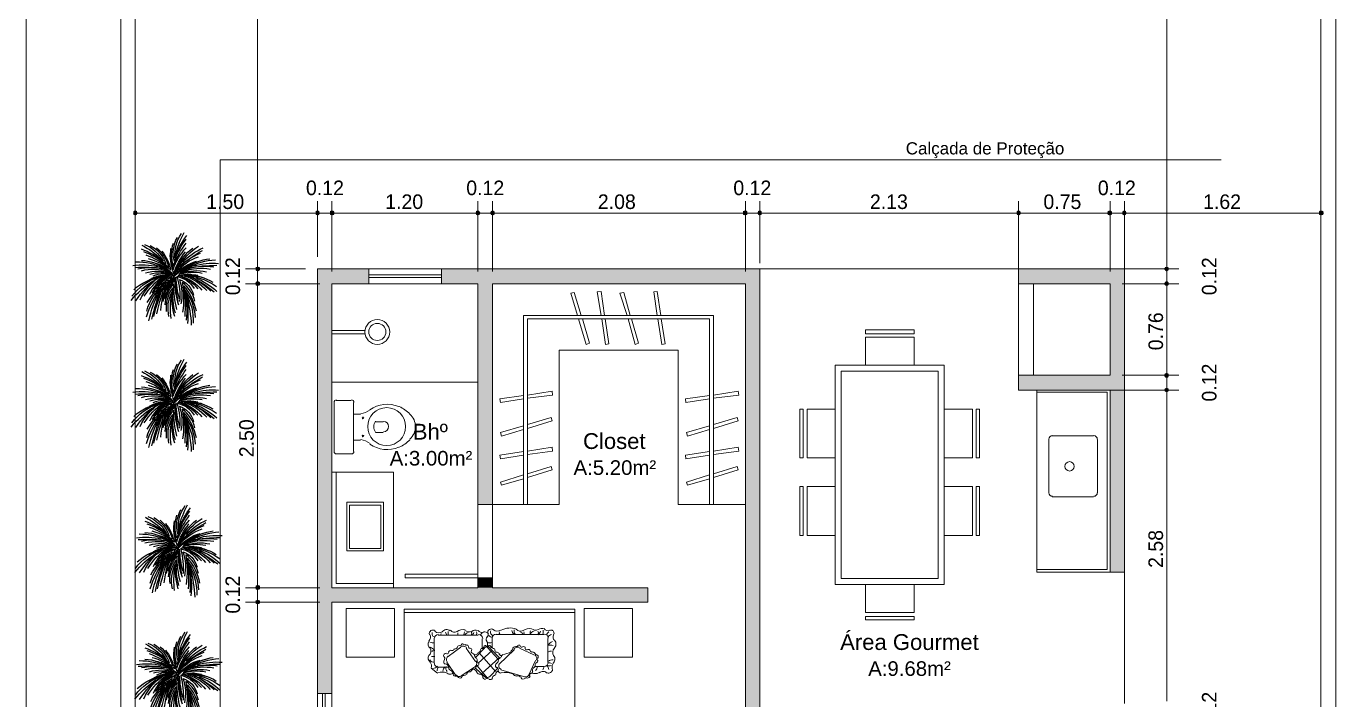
# Model space of a CAD drawing. Header units: millimetres. Extents: x 21 to 236, y 15 to 64.
# Drawn here: x 37.82 to 48.6, y 41.65 to 47.19 of the extents above; entities that cross this region are included whole.
import ezdxf

# ---------------------------------------------------------------- set-up
doc = ezdxf.new("R2010")
doc.units = ezdxf.units.MM
for name, color, linetype in [('AI-Paisagismo', 95, 'Continuous'), ('PDF_0', 210, 'Continuous'), ('PDF_Calçada', 210, 'Continuous'), ('PDF_Cota', 90, 'Continuous'), ('PDF_Desnível', 7, 'Continuous'), ('PDF_Enchimento de Parede', 8, 'Continuous'), ('PDF_Esquadria', 7, 'Continuous'), ('PDF_Hachura', 30, 'Continuous'), ('PDF_Hidráulico', 150, 'Continuous'), ('PDF_Mobiliário', 61, 'Continuous'), ('PDF_Parede', 7, 'Continuous'), ('PDF_Soleira', 7, 'Continuous'), ('PDF_Terreno', 7, 'Continuous'), ('PDF_Text', 70, 'Continuous')]:
    doc.layers.add(name, color=color, linetype=linetype)
doc.styles.add('PDF Arial', font='arial.ttf')
doc.styles.add('PDF Comic Sans MS', font='comic.ttf')

# ---------------------------------------------------------------- blocks, each defined once
blk = doc.blocks.new('Z231')
for points in [[(0.032, 0.325, -0.114063), (0.001, 0.083, 0.104874), (-0.148, 0.332, 0.104874)], [(-0.241, 0.159, -0.115904), (-0.091, 0.036, 0.147182), (-0.384, 0.055, 0.102986)], [(-0.094, 0.2, -0.115904), (-0.023, 0.019, 0.147182), (-0.269, 0.178, 0.102986)], [(0.038, 0.27, -0.114063), (-0.007, 0.031, 0.104874), (-0.141, 0.288, 0.104874)], [(0.133, 0.295, 0.114063), (0.028, 0.075, -0.104874), (0.288, 0.204, -0.104874)], [(-0.285, 0.01, -0.115904), (-0.091, 0.007, 0.147182), (-0.332, -0.16, 0.102986)], [(0.204, -0.092, 0.115229), (-0.014, 0.011, -0.097107), (0.096, -0.265)], [(0.107, 0.118, 0.086018), (-0.008, 0.003, -0.216186), (0.236, 0.004)], [(0.186, 0.151, 0.115904), (0.029, 0.037, -0.147182), (0.322, 0.038, -0.102986)], [(0.195, 0.005, 0.086018), (0.033, 0.016, -0.216186), (0.194, -0.168)], [(0.272, -0.033, 0.115904), (0.083, 0.011, -0.147182), (0.276, -0.21, -0.102986)], [(-0.25, -0.287, -0.189702), (-0.103, -0.07, 0.088334), (-0.107, -0.414, 0.096761)], [(0.103, -0.153, 0.124287), (-0.029, -0.006, -0.056159), (-0.067, -0.258)], [(0.102, -0.255, 0.114063), (-0.018, -0.043, -0.104874), (-0.062, -0.33, -0.104874)], [(0.102, -0.199, 0.13599), (-0.022, -0.024, -0.041532), (-0.054, -0.29, -0.104874)], [(0.223, -0.134, 0.114656), (0.017, -0.007, -0.101429), (0.122, -0.288, -0.102785)], [(0.247, -0.189, 0.112887), (0.054, -0.037, -0.082371), (0.15, -0.394, -0.083381)]]:
    blk.add_lwpolyline(points, format="xyb")
for centre, radius, start, end in [((-0.817, -0.044), 0.839, 18.1345, 38.1349), ((-1.053, 0.003), 1.057, 13.8585, 28.6495), ((-0.446, 0.254), 0.428, 355.1143, 35.0801), ((-0.677, -0.387), 0.793, 44.2502, 65.2117), ((-0.664, -0.242), 0.7, 30.4036, 57.9559), ((-0.503, -0.063), 0.48, 18.1336, 55.1017), ((-0.811, -0.083), 0.839, 17.8126, 38.1349), ((-1.065, -0.298), 1.145, 21.7045, 36.8339), ((-0.365, 0.271), 0.366, 344.457, 29.861), ((-0.401, 0.258), 0.421, 341.5839, 18.1013), ((0.461, 0.006), 0.421, 129.215, 165.7324), ((0.437, 0.036), 0.366, 117.4553, 162.8593), ((0.497, -0.023), 0.428, 112.2361, 152.202), ((0.648, -0.473), 0.839, 109.1813, 129.1817), ((0.872, -0.562), 1.057, 118.6667, 133.4577), ((-0.463, -0.638), 0.793, 73.5775, 94.539), ((-0.522, -0.505), 0.7, 59.7309, 87.2832), ((-0.47, -0.271), 0.48, 47.4609, 84.429), ((-1.277, -1.363), 1.913, 50.4825, 60.5915), ((-0.577, -0.4), 0.719, 42.5017, 68.6551), ((-0.402, -0.174), 0.367, 39.3099, 73.9504), ((-0.474, -0.309), 0.568, 39.4735, 71.4963), ((-0.397, -0.012), 0.367, 9.9826, 44.6231), ((-0.406, -0.037), 0.393, 5.9181, 33.4168), ((0.72, -0.821), 1.145, 110.4823, 125.6117), ((0.326, -0.192), 0.367, 102.5228, 137.1634), ((0.388, -0.292), 0.48, 92.0443, 129.0124), ((0.622, -0.503), 0.839, 109.1813, 129.5036), ((0.426, -0.529), 0.7, 89.1901, 116.7424), ((-0.507, -1.783), 1.913, 79.8098, 89.9188), ((-0.092, -0.685), 0.7, 98.1979, 125.7501), ((0.714, -1.676), 1.913, 118.2768, 128.3858), ((-0.369, -0.6), 0.719, 71.829, 97.9824), ((-0.197, -0.469), 0.48, 85.9278, 122.8959), ((0.087, -0.664), 0.719, 110.296, 136.4493), ((-0.323, -0.471), 0.568, 68.8008, 100.8236), ((0.042, -0.534), 0.568, 107.2678, 139.2906), ((-0.204, -0.351), 0.367, 77.7769, 112.4174), ((-0.231, -0.425), 0.477, 71.0853, 102.5538), ((0.086, -0.441), 0.477, 109.5522, 141.0207), ((-0.184, -0.368), 0.393, 73.7124, 101.2111), ((0.012, -0.291), 0.296, 100.3982, 149.1935), ((-0.371, -0.315), 0.477, 41.758, 73.2265), ((-0.397, -0.2), 0.393, 35.2454, 62.7441), ((-0.204, -0.447), 0.476, 70.0504, 89.7159), ((-0.462, -0.249), 0.476, 31.5834, 51.2489), ((0.319, -0.217), 0.393, 113.7292, 141.2279), ((0.14, -0.431), 0.477, 73.9195, 105.388), ((0.229, -0.483), 0.568, 75.6497, 107.6725), ((-0.197, -0.381), 0.477, 24.9532, 56.4217), ((0.082, -0.376), 0.393, 64.7629, 92.2616), ((0.267, -0.615), 0.719, 78.4909, 104.6443), ((0.332, -1.804), 1.913, 86.5544, 96.6634), ((0.106, -0.364), 0.367, 53.5566, 88.1971), ((-0.386, -0.694), 0.86, 32.704, 54.2022), ((0.358, -0.658), 0.793, 81.9342, 102.8958), ((0.037, -0.752), 0.793, 112.0445, 133.006), ((0.352, -0.524), 0.629, 138.637, 168.4711), ((0.004, -0.269), 0.245, 107.4781, 167.3492), ((1.462, -0.339), 1.599, 171.7072, 184.5082), ((0.411, -0.207), 0.511, 160.3283, 192.5968), ((0.695, -0.222), 0.77, 163.9103, 184.944), ((-1.149, -0.094), 1.145, 345.4121, 0.5415), ((-0.832, -0.196), 0.839, 344.1111, 4.4334), ((-0.324, -0.358), 0.421, 4.1447, 40.6621), ((-0.285, -0.356), 0.366, 352.385, 37.789), ((-3.074, -1.206), 3.356, 13.3501, 19.948), ((-0.329, -0.664), 0.728, 29.8492, 55.8091), ((-1.529, -0.831), 1.791, 11.8162, 24.3631), ((-0.245, -0.546), 0.572, 14.7932, 52.5129), ((-1.765, -0.937), 2.062, 12.3671, 22.8407), ((-0.74, -0.782), 1.096, 16.6968, 36.3639), ((0.054, -0.591), 0.596, 47.2739, 80.4226), ((-0.163, -0.507), 0.595, 23.3932, 57.8318), ((-0.006, -0.585), 0.603, 36.2593, 71.8999), ((-0.373, -0.784), 0.95, 31.9465, 54.3066), ((-0.331, -0.931), 1.048, 38.622, 56.8665), ((0.279, -0.492), 0.531, 140.7541, 178.3521), ((0.382, -0.51), 0.613, 149.4873, 182.8464), ((1.341, -0.638), 1.551, 164.999, 177.2078), ((1.017, -0.433), 1.186, 168.624, 185.4388), ((1.024, -0.394), 1.18, 168.3885, 185.5148), ((-0.823, -0.235), 0.839, 344.1111, 4.1115), ((-0.367, -0.37), 0.428, 347.1659, 27.1317), ((-1.024, -0.368), 1.057, 353.5965, 8.3875), ((-0.84, -0.729), 1.144, 10.8838, 29.2732)]:
    blk.add_arc(centre, radius, start, end)

msp = doc.modelspace()

# ---------------------------------------------------------------- linework, layer by layer
at = {"layer": 'PDF_0', "lineweight": 0}
for points in [[(38.737, 45.653), (38.759, 45.653)], [(45.971, 45.653), (45.948, 45.653)], [(46.007, 45.653), (46.029, 45.653)], [(48.459, 45.653), (48.441, 45.653)]]:
    msp.add_lwpolyline(points, dxfattribs=at)
for points in [[(40.178, 45.653), (40.201, 45.653)], [(40.378, 45.653), (40.359, 45.653)], [(41.497, 45.653), (41.52, 45.653)], [(41.701, 45.653), (41.678, 45.653)], [(43.7, 45.653), (43.718, 45.653)], [(43.899, 45.653), (43.877, 45.653)], [(46.7, 45.653), (46.718, 45.653)], [(46.9, 45.653), (46.877, 45.653)], [(39.725, 45.232), (39.725, 45.213)], [(47.208, 45.232), (47.208, 45.213)], [(39.725, 45.032), (39.725, 45.055)], [(47.208, 45.032), (47.208, 45.055)], [(47.208, 44.357), (47.208, 44.339)], [(47.208, 44.157), (47.208, 44.18)], [(39.725, 42.612), (39.725, 42.594)], [(39.725, 42.412), (39.725, 42.435)], [(47.208, 41.66), (47.208, 41.637)]]:
    msp.add_lwpolyline(points, close=True, dxfattribs=at)
at = {"layer": 'PDF_0', "transparency": 33554559}
for points in [[(38.705, 45.671), (38.719, 45.653), (38.701, 45.653)], [(38.701, 45.653), (38.705, 45.64), (38.719, 45.653)], [(38.719, 45.676), (38.705, 45.671), (38.719, 45.653)], [(38.705, 45.64), (38.719, 45.653), (38.719, 45.635)], [(38.719, 45.653), (38.732, 45.671), (38.719, 45.676)], [(38.737, 45.653), (38.719, 45.653), (38.732, 45.671)], [(38.719, 45.653), (38.719, 45.635), (38.732, 45.64)], [(38.732, 45.64), (38.737, 45.653), (38.719, 45.653)], [(40.205, 45.671), (40.201, 45.653), (40.219, 45.653)], [(40.205, 45.671), (40.201, 45.653), (40.219, 45.653)], [(40.201, 45.653), (40.219, 45.653), (40.205, 45.64)], [(40.201, 45.653), (40.219, 45.653), (40.205, 45.64)], [(40.219, 45.653), (40.219, 45.676), (40.205, 45.671)], [(40.219, 45.653), (40.219, 45.676), (40.205, 45.671)], [(40.219, 45.653), (40.205, 45.64), (40.219, 45.635)], [(40.219, 45.653), (40.205, 45.64), (40.219, 45.635)], [(40.233, 45.671), (40.219, 45.653), (40.219, 45.676)], [(40.233, 45.671), (40.219, 45.653), (40.219, 45.676)], [(40.237, 45.653), (40.233, 45.671), (40.219, 45.653)], [(40.237, 45.653), (40.233, 45.671), (40.219, 45.653)], [(40.219, 45.635), (40.233, 45.64), (40.219, 45.653)], [(40.233, 45.64), (40.219, 45.653), (40.237, 45.653)], [(40.219, 45.635), (40.233, 45.64), (40.219, 45.653)], [(40.233, 45.64), (40.219, 45.653), (40.237, 45.653)], [(40.323, 45.671), (40.337, 45.653), (40.319, 45.653)], [(40.323, 45.671), (40.337, 45.653), (40.319, 45.653)], [(40.319, 45.653), (40.323, 45.64), (40.337, 45.653)], [(40.319, 45.653), (40.323, 45.64), (40.337, 45.653)], [(40.337, 45.676), (40.323, 45.671), (40.337, 45.653)], [(40.337, 45.676), (40.323, 45.671), (40.337, 45.653)], [(40.323, 45.64), (40.337, 45.653), (40.337, 45.635)], [(40.323, 45.64), (40.337, 45.653), (40.337, 45.635)], [(40.337, 45.653), (40.355, 45.671), (40.337, 45.676)], [(40.337, 45.653), (40.355, 45.671), (40.337, 45.676)], [(40.359, 45.653), (40.337, 45.653), (40.355, 45.671)], [(40.359, 45.653), (40.337, 45.653), (40.355, 45.671)], [(40.337, 45.653), (40.337, 45.635), (40.355, 45.64)], [(40.355, 45.64), (40.359, 45.653), (40.337, 45.653)], [(40.337, 45.653), (40.337, 45.635), (40.355, 45.64)], [(40.355, 45.64), (40.359, 45.653), (40.337, 45.653)], [(41.524, 45.671), (41.52, 45.653), (41.538, 45.653)], [(41.524, 45.671), (41.52, 45.653), (41.538, 45.653)], [(41.52, 45.653), (41.538, 45.653), (41.524, 45.64)], [(41.52, 45.653), (41.538, 45.653), (41.524, 45.64)], [(41.538, 45.653), (41.538, 45.676), (41.524, 45.671)], [(41.538, 45.653), (41.538, 45.676), (41.524, 45.671)], [(41.538, 45.653), (41.524, 45.64), (41.538, 45.635)], [(41.538, 45.653), (41.524, 45.64), (41.538, 45.635)], [(41.551, 45.671), (41.538, 45.653), (41.538, 45.676)], [(41.551, 45.671), (41.538, 45.653), (41.538, 45.676)], [(41.561, 45.653), (41.551, 45.671), (41.538, 45.653)], [(41.561, 45.653), (41.551, 45.671), (41.538, 45.653)], [(41.538, 45.635), (41.551, 45.64), (41.538, 45.653)], [(41.551, 45.64), (41.538, 45.653), (41.561, 45.653)], [(41.538, 45.635), (41.551, 45.64), (41.538, 45.653)], [(41.551, 45.64), (41.538, 45.653), (41.561, 45.653)], [(41.647, 45.671), (41.66, 45.653), (41.638, 45.653)], [(41.647, 45.671), (41.66, 45.653), (41.638, 45.653)], [(41.638, 45.653), (41.647, 45.64), (41.66, 45.653)], [(41.638, 45.653), (41.647, 45.64), (41.66, 45.653)], [(41.66, 45.676), (41.647, 45.671), (41.66, 45.653)], [(41.66, 45.676), (41.647, 45.671), (41.66, 45.653)], [(41.647, 45.64), (41.66, 45.653), (41.66, 45.635)], [(41.647, 45.64), (41.66, 45.653), (41.66, 45.635)], [(41.66, 45.653), (41.674, 45.671), (41.66, 45.676)], [(41.66, 45.653), (41.674, 45.671), (41.66, 45.676)], [(41.678, 45.653), (41.66, 45.653), (41.674, 45.671)], [(41.678, 45.653), (41.66, 45.653), (41.674, 45.671)], [(41.66, 45.653), (41.66, 45.635), (41.674, 45.64)], [(41.674, 45.64), (41.678, 45.653), (41.66, 45.653)], [(41.66, 45.653), (41.66, 45.635), (41.674, 45.64)], [(41.674, 45.64), (41.678, 45.653), (41.66, 45.653)], [(43.722, 45.671), (43.718, 45.653), (43.741, 45.653)], [(43.722, 45.671), (43.718, 45.653), (43.741, 45.653)], [(43.718, 45.653), (43.741, 45.653), (43.722, 45.64)], [(43.718, 45.653), (43.741, 45.653), (43.722, 45.64)], [(43.741, 45.653), (43.741, 45.676), (43.722, 45.671)], [(43.741, 45.653), (43.741, 45.676), (43.722, 45.671)], [(43.741, 45.653), (43.722, 45.64), (43.741, 45.635)], [(43.741, 45.653), (43.722, 45.64), (43.741, 45.635)], [(43.754, 45.671), (43.741, 45.653), (43.741, 45.676)], [(43.754, 45.671), (43.741, 45.653), (43.741, 45.676)], [(43.759, 45.653), (43.754, 45.671), (43.741, 45.653)], [(43.759, 45.653), (43.754, 45.671), (43.741, 45.653)], [(43.741, 45.635), (43.754, 45.64), (43.741, 45.653)], [(43.754, 45.64), (43.741, 45.653), (43.759, 45.653)], [(43.741, 45.635), (43.754, 45.64), (43.741, 45.653)], [(43.754, 45.64), (43.741, 45.653), (43.759, 45.653)], [(43.845, 45.671), (43.858, 45.653), (43.84, 45.653)], [(43.845, 45.671), (43.858, 45.653), (43.84, 45.653)], [(43.84, 45.653), (43.845, 45.64), (43.858, 45.653)], [(43.84, 45.653), (43.845, 45.64), (43.858, 45.653)], [(43.858, 45.676), (43.845, 45.671), (43.858, 45.653)], [(43.858, 45.676), (43.845, 45.671), (43.858, 45.653)], [(43.845, 45.64), (43.858, 45.653), (43.858, 45.635)], [(43.845, 45.64), (43.858, 45.653), (43.858, 45.635)], [(43.858, 45.653), (43.872, 45.671), (43.858, 45.676)], [(43.858, 45.653), (43.872, 45.671), (43.858, 45.676)], [(43.877, 45.653), (43.858, 45.653), (43.872, 45.671)], [(43.877, 45.653), (43.858, 45.653), (43.872, 45.671)], [(43.858, 45.653), (43.858, 45.635), (43.872, 45.64)], [(43.872, 45.64), (43.877, 45.653), (43.858, 45.653)], [(43.858, 45.653), (43.858, 45.635), (43.872, 45.64)], [(43.872, 45.64), (43.877, 45.653), (43.858, 45.653)], [(45.975, 45.671), (45.971, 45.653), (45.989, 45.653)], [(45.975, 45.671), (45.989, 45.653), (45.971, 45.653)], [(45.971, 45.653), (45.989, 45.653), (45.975, 45.64)], [(45.971, 45.653), (45.975, 45.64), (45.989, 45.653)], [(45.989, 45.653), (45.989, 45.676), (45.975, 45.671)], [(45.989, 45.676), (45.975, 45.671), (45.989, 45.653)], [(45.989, 45.653), (45.975, 45.64), (45.989, 45.635)], [(45.975, 45.64), (45.989, 45.653), (45.989, 45.635)], [(46.002, 45.671), (45.989, 45.653), (45.989, 45.676)], [(45.989, 45.653), (46.002, 45.671), (45.989, 45.676)], [(46.007, 45.653), (46.002, 45.671), (45.989, 45.653)], [(46.007, 45.653), (45.989, 45.653), (46.002, 45.671)], [(45.989, 45.635), (46.002, 45.64), (45.989, 45.653)], [(46.002, 45.64), (45.989, 45.653), (46.007, 45.653)], [(45.989, 45.653), (45.989, 45.635), (46.002, 45.64)], [(46.002, 45.64), (46.007, 45.653), (45.989, 45.653)], [(46.723, 45.671), (46.718, 45.653), (46.741, 45.653)], [(46.723, 45.671), (46.718, 45.653), (46.741, 45.653)], [(46.718, 45.653), (46.741, 45.653), (46.723, 45.64)], [(46.718, 45.653), (46.741, 45.653), (46.723, 45.64)], [(46.741, 45.653), (46.741, 45.676), (46.723, 45.671)], [(46.741, 45.653), (46.741, 45.676), (46.723, 45.671)], [(46.741, 45.653), (46.723, 45.64), (46.741, 45.635)], [(46.741, 45.653), (46.723, 45.64), (46.741, 45.635)], [(46.755, 45.671), (46.741, 45.653), (46.741, 45.676)], [(46.755, 45.671), (46.741, 45.653), (46.741, 45.676)], [(46.759, 45.653), (46.755, 45.671), (46.741, 45.653)], [(46.759, 45.653), (46.755, 45.671), (46.741, 45.653)], [(46.741, 45.635), (46.755, 45.64), (46.741, 45.653)], [(46.755, 45.64), (46.741, 45.653), (46.759, 45.653)], [(46.741, 45.635), (46.755, 45.64), (46.741, 45.653)], [(46.755, 45.64), (46.741, 45.653), (46.759, 45.653)], [(46.845, 45.671), (46.859, 45.653), (46.841, 45.653)], [(46.845, 45.671), (46.859, 45.653), (46.841, 45.653)], [(46.841, 45.653), (46.845, 45.64), (46.859, 45.653)], [(46.841, 45.653), (46.845, 45.64), (46.859, 45.653)], [(46.859, 45.676), (46.845, 45.671), (46.859, 45.653)], [(46.859, 45.676), (46.845, 45.671), (46.859, 45.653)], [(46.845, 45.64), (46.859, 45.653), (46.859, 45.635)], [(46.845, 45.64), (46.859, 45.653), (46.859, 45.635)], [(46.859, 45.653), (46.872, 45.671), (46.859, 45.676)], [(46.859, 45.653), (46.872, 45.671), (46.859, 45.676)], [(46.877, 45.653), (46.859, 45.653), (46.872, 45.671)], [(46.877, 45.653), (46.859, 45.653), (46.872, 45.671)], [(46.859, 45.653), (46.859, 45.635), (46.872, 45.64)], [(46.872, 45.64), (46.877, 45.653), (46.859, 45.653)], [(46.859, 45.653), (46.859, 45.635), (46.872, 45.64)], [(46.872, 45.64), (46.877, 45.653), (46.859, 45.653)], [(48.463, 45.671), (48.459, 45.653), (48.477, 45.653)], [(48.459, 45.653), (48.477, 45.653), (48.463, 45.64)], [(48.477, 45.653), (48.477, 45.676), (48.463, 45.671)], [(48.477, 45.653), (48.463, 45.64), (48.477, 45.635)], [(48.495, 45.671), (48.477, 45.653), (48.477, 45.676)], [(48.5, 45.653), (48.495, 45.671), (48.477, 45.653)], [(48.477, 45.635), (48.495, 45.64), (48.477, 45.653)], [(48.495, 45.64), (48.477, 45.653), (48.5, 45.653)], [(39.725, 45.195), (39.711, 45.209), (39.707, 45.195)], [(39.725, 45.195), (39.711, 45.209), (39.707, 45.195)], [(39.707, 45.195), (39.711, 45.182), (39.725, 45.195)], [(39.707, 45.195), (39.711, 45.182), (39.725, 45.195)], [(39.725, 45.213), (39.725, 45.195), (39.711, 45.209)], [(39.725, 45.213), (39.725, 45.195), (39.711, 45.209)], [(39.711, 45.182), (39.725, 45.195), (39.725, 45.173)], [(39.711, 45.182), (39.725, 45.195), (39.725, 45.173)], [(39.743, 45.209), (39.725, 45.213), (39.725, 45.195)], [(39.743, 45.209), (39.725, 45.213), (39.725, 45.195)], [(39.725, 45.195), (39.748, 45.195), (39.743, 45.209)], [(39.725, 45.195), (39.748, 45.195), (39.743, 45.209)], [(39.725, 45.173), (39.743, 45.182), (39.725, 45.195)], [(39.743, 45.182), (39.725, 45.195), (39.748, 45.195)], [(39.725, 45.173), (39.743, 45.182), (39.725, 45.195)], [(39.743, 45.182), (39.725, 45.195), (39.748, 45.195)], [(47.208, 45.195), (47.194, 45.209), (47.185, 45.195)], [(47.208, 45.195), (47.194, 45.209), (47.185, 45.195)], [(47.185, 45.195), (47.194, 45.182), (47.208, 45.195)], [(47.185, 45.195), (47.194, 45.182), (47.208, 45.195)], [(47.208, 45.213), (47.208, 45.195), (47.194, 45.209)], [(47.208, 45.213), (47.208, 45.195), (47.194, 45.209)], [(47.194, 45.182), (47.208, 45.195), (47.208, 45.173)], [(47.194, 45.182), (47.208, 45.195), (47.208, 45.173)], [(47.221, 45.209), (47.208, 45.213), (47.208, 45.195)], [(47.221, 45.209), (47.208, 45.213), (47.208, 45.195)], [(47.208, 45.195), (47.226, 45.195), (47.221, 45.209)], [(47.208, 45.195), (47.226, 45.195), (47.221, 45.209)], [(47.208, 45.173), (47.221, 45.182), (47.208, 45.195)], [(47.221, 45.182), (47.208, 45.195), (47.226, 45.195)], [(47.208, 45.173), (47.221, 45.182), (47.208, 45.195)], [(47.221, 45.182), (47.208, 45.195), (47.226, 45.195)], [(39.711, 45.087), (39.725, 45.073), (39.707, 45.073)], [(39.711, 45.087), (39.725, 45.073), (39.707, 45.073)], [(39.725, 45.073), (39.707, 45.073), (39.711, 45.059)], [(39.725, 45.073), (39.707, 45.073), (39.711, 45.059)], [(39.725, 45.096), (39.711, 45.087), (39.725, 45.073)], [(39.725, 45.096), (39.711, 45.087), (39.725, 45.073)], [(39.711, 45.059), (39.725, 45.055), (39.725, 45.073)], [(39.711, 45.059), (39.725, 45.055), (39.725, 45.073)], [(39.743, 45.087), (39.725, 45.073), (39.725, 45.096)], [(39.743, 45.087), (39.725, 45.073), (39.725, 45.096)], [(39.748, 45.073), (39.743, 45.087), (39.725, 45.073)], [(39.748, 45.073), (39.743, 45.087), (39.725, 45.073)], [(39.725, 45.055), (39.725, 45.073), (39.743, 45.059)], [(39.725, 45.073), (39.743, 45.059), (39.748, 45.073)], [(39.725, 45.055), (39.725, 45.073), (39.743, 45.059)], [(39.725, 45.073), (39.743, 45.059), (39.748, 45.073)], [(47.194, 45.087), (47.208, 45.073), (47.185, 45.073)], [(47.194, 45.087), (47.208, 45.073), (47.185, 45.073)], [(47.208, 45.073), (47.185, 45.073), (47.194, 45.059)], [(47.208, 45.073), (47.185, 45.073), (47.194, 45.059)], [(47.208, 45.096), (47.194, 45.087), (47.208, 45.073)], [(47.208, 45.096), (47.194, 45.087), (47.208, 45.073)], [(47.194, 45.059), (47.208, 45.055), (47.208, 45.073)], [(47.194, 45.059), (47.208, 45.055), (47.208, 45.073)], [(47.221, 45.087), (47.208, 45.073), (47.208, 45.096)], [(47.221, 45.087), (47.208, 45.073), (47.208, 45.096)], [(47.226, 45.073), (47.221, 45.087), (47.208, 45.073)], [(47.226, 45.073), (47.221, 45.087), (47.208, 45.073)], [(47.208, 45.055), (47.208, 45.073), (47.221, 45.059)], [(47.208, 45.073), (47.221, 45.059), (47.226, 45.073)], [(47.208, 45.055), (47.208, 45.073), (47.221, 45.059)], [(47.208, 45.073), (47.221, 45.059), (47.226, 45.073)], [(47.208, 44.321), (47.194, 44.334), (47.185, 44.321)], [(47.208, 44.321), (47.194, 44.334), (47.185, 44.321)], [(47.185, 44.321), (47.194, 44.302), (47.208, 44.321)], [(47.185, 44.321), (47.194, 44.302), (47.208, 44.321)], [(47.208, 44.339), (47.208, 44.321), (47.194, 44.334)], [(47.208, 44.339), (47.208, 44.321), (47.194, 44.334)], [(47.194, 44.302), (47.208, 44.321), (47.208, 44.298)], [(47.194, 44.302), (47.208, 44.321), (47.208, 44.298)], [(47.221, 44.334), (47.208, 44.339), (47.208, 44.321)], [(47.221, 44.334), (47.208, 44.339), (47.208, 44.321)], [(47.208, 44.321), (47.226, 44.321), (47.221, 44.334)], [(47.208, 44.321), (47.226, 44.321), (47.221, 44.334)], [(47.208, 44.298), (47.221, 44.302), (47.208, 44.321)], [(47.221, 44.302), (47.208, 44.321), (47.226, 44.321)], [(47.208, 44.298), (47.221, 44.302), (47.208, 44.321)], [(47.221, 44.302), (47.208, 44.321), (47.226, 44.321)], [(47.194, 44.212), (47.208, 44.198), (47.185, 44.198)], [(47.194, 44.212), (47.208, 44.198), (47.185, 44.198)], [(47.208, 44.198), (47.185, 44.198), (47.194, 44.185)], [(47.208, 44.198), (47.185, 44.198), (47.194, 44.185)], [(47.208, 44.216), (47.194, 44.212), (47.208, 44.198)], [(47.208, 44.216), (47.194, 44.212), (47.208, 44.198)], [(47.194, 44.185), (47.208, 44.18), (47.208, 44.198)], [(47.194, 44.185), (47.208, 44.18), (47.208, 44.198)], [(47.221, 44.212), (47.208, 44.198), (47.208, 44.216)], [(47.221, 44.212), (47.208, 44.198), (47.208, 44.216)], [(47.226, 44.198), (47.221, 44.212), (47.208, 44.198)], [(47.226, 44.198), (47.221, 44.212), (47.208, 44.198)], [(47.208, 44.18), (47.208, 44.198), (47.221, 44.185)], [(47.208, 44.198), (47.221, 44.185), (47.226, 44.198)], [(47.208, 44.18), (47.208, 44.198), (47.221, 44.185)], [(47.208, 44.198), (47.221, 44.185), (47.226, 44.198)], [(39.725, 42.571), (39.711, 42.589), (39.707, 42.571)], [(39.725, 42.571), (39.711, 42.589), (39.707, 42.571)], [(39.725, 42.594), (39.725, 42.571), (39.711, 42.589)], [(39.725, 42.594), (39.725, 42.571), (39.711, 42.589)], [(39.743, 42.589), (39.725, 42.594), (39.725, 42.571)], [(39.743, 42.589), (39.725, 42.594), (39.725, 42.571)], [(39.725, 42.571), (39.748, 42.571), (39.743, 42.589)], [(39.725, 42.571), (39.748, 42.571), (39.743, 42.589)], [(39.707, 42.571), (39.711, 42.557), (39.725, 42.571)], [(39.707, 42.571), (39.711, 42.557), (39.725, 42.571)], [(39.711, 42.467), (39.725, 42.453), (39.707, 42.453)], [(39.711, 42.467), (39.725, 42.453), (39.707, 42.453)], [(39.711, 42.557), (39.725, 42.571), (39.725, 42.553)], [(39.711, 42.557), (39.725, 42.571), (39.725, 42.553)], [(39.725, 42.471), (39.711, 42.467), (39.725, 42.453)], [(39.725, 42.471), (39.711, 42.467), (39.725, 42.453)], [(39.725, 42.553), (39.743, 42.557), (39.725, 42.571)], [(39.743, 42.557), (39.725, 42.571), (39.748, 42.571)], [(39.725, 42.553), (39.743, 42.557), (39.725, 42.571)], [(39.743, 42.557), (39.725, 42.571), (39.748, 42.571)], [(39.743, 42.467), (39.725, 42.453), (39.725, 42.471)], [(39.743, 42.467), (39.725, 42.453), (39.725, 42.471)], [(39.748, 42.453), (39.743, 42.467), (39.725, 42.453)], [(39.748, 42.453), (39.743, 42.467), (39.725, 42.453)], [(39.725, 42.453), (39.707, 42.453), (39.711, 42.44)], [(39.725, 42.453), (39.707, 42.453), (39.711, 42.44)], [(39.711, 42.44), (39.725, 42.435), (39.725, 42.453)], [(39.711, 42.44), (39.725, 42.435), (39.725, 42.453)], [(39.725, 42.435), (39.725, 42.453), (39.743, 42.44)], [(39.725, 42.453), (39.743, 42.44), (39.748, 42.453)], [(39.725, 42.435), (39.725, 42.453), (39.743, 42.44)], [(39.725, 42.453), (39.743, 42.44), (39.748, 42.453)]]:
    msp.add_solid(points, dxfattribs=at)
at = {"layer": 'PDF_Calçada', "lineweight": 0}
msp.add_lwpolyline([(38.719, 33.615), (39.417, 33.615), (39.417, 46.093)], dxfattribs=at)
at = {"layer": 'PDF_Cota', "lineweight": 0}
for points in [[(37.821, 51.93), (37.821, 27.002)], [(39.725, 51.808), (39.725, 45.232), (39.725, 45.272)], [(47.208, 51.808), (47.208, 45.232), (47.208, 45.272)], [(47.657, 46.093), (39.417, 46.093)], [(38.719, 45.612), (38.719, 45.753)], [(48.477, 45.408), (48.477, 45.753)], [(38.759, 45.653), (40.178, 45.653), (40.137, 45.653)], [(40.219, 45.653), (40.337, 45.653)], [(41.461, 45.653), (41.497, 45.653), (40.378, 45.653), (40.418, 45.653)], [(41.538, 45.653), (41.66, 45.653)], [(43.659, 45.653), (43.7, 45.653), (41.701, 45.653), (41.737, 45.653)], [(43.741, 45.653), (43.858, 45.653)], [(45.948, 45.653), (43.899, 45.653), (43.94, 45.653)], [(46.029, 45.653), (46.7, 45.653), (46.659, 45.653)], [(46.741, 45.653), (46.859, 45.653)], [(48.441, 45.653), (46.9, 45.653), (46.94, 45.653)], [(39.725, 45.195), (39.725, 45.073)], [(47.208, 45.073), (47.208, 45.195)], [(39.725, 42.653), (39.725, 42.612), (39.725, 45.032), (39.725, 44.996)], [(47.208, 44.996), (47.208, 45.032), (47.208, 44.357), (47.208, 44.398)], [(47.208, 44.198), (47.208, 44.321)], [(47.208, 44.117), (47.208, 44.157), (47.208, 41.66), (47.208, 41.696)], [(39.725, 42.571), (39.725, 42.453)], [(39.725, 39.734), (39.725, 39.693), (39.725, 42.412), (39.725, 42.372)]]:
    msp.add_lwpolyline(points, dxfattribs=at)
for points in [[(40.219, 45.753), (40.219, 45.295)], [(40.337, 45.753), (40.337, 45.173)], [(41.538, 45.753), (41.538, 45.173)], [(41.66, 45.753), (41.66, 45.173)], [(43.741, 45.753), (43.741, 45.173)], [(43.858, 45.753), (43.858, 45.241)], [(45.989, 45.753), (45.989, 45.173)], [(46.741, 45.753), (46.741, 45.173)], [(46.859, 45.753), (46.859, 45.173)], [(39.625, 45.195), (40.119, 45.195)], [(47.308, 45.195), (46.841, 45.195)], [(39.625, 45.073), (40.237, 45.073)], [(47.308, 45.073), (46.841, 45.073)], [(47.308, 44.321), (46.841, 44.321)], [(47.308, 44.198), (46.841, 44.198)], [(39.625, 42.571), (40.237, 42.571)], [(39.625, 42.453), (40.237, 42.453)]]:
    msp.add_lwpolyline(points, close=True, dxfattribs=at)
at = {"layer": 'PDF_Desnível', "lineweight": 9}
for points in [[(43.858, 45.195), (45.989, 45.195)], [(40.337, 44.262), (41.538, 44.262)], [(46.859, 41.619), (46.859, 42.698)]]:
    msp.add_lwpolyline(points, dxfattribs=at)
at = {"layer": 'PDF_Enchimento de Parede', "transparency": 33554559}
for points in [[(40.64, 45.195), (40.219, 45.195), (40.64, 45.073)], [(40.219, 45.195), (40.64, 45.073), (40.219, 45.073)], [(43.858, 45.195), (41.239, 45.195), (43.858, 45.073)], [(41.239, 45.195), (43.858, 45.073), (41.239, 45.073)], [(46.859, 45.195), (45.989, 45.195), (46.859, 45.073)], [(45.989, 45.195), (46.859, 45.073), (45.989, 45.073)], [(40.337, 45.073), (40.219, 45.073), (40.337, 42.571)], [(40.219, 45.073), (40.337, 42.571), (40.219, 42.571)], [(41.66, 45.073), (41.538, 45.073), (41.66, 43.255)], [(41.538, 45.073), (41.66, 43.255), (41.538, 43.255)], [(43.858, 45.073), (43.741, 45.073), (43.858, 39.652)], [(43.741, 45.073), (43.858, 39.652), (43.741, 39.652)], [(46.859, 45.073), (46.741, 45.073), (46.859, 44.321)], [(46.741, 45.073), (46.859, 44.321), (46.741, 44.321)], [(46.859, 44.321), (45.989, 44.321), (46.859, 44.198)], [(45.989, 44.321), (46.859, 44.198), (45.989, 44.198)], [(46.859, 44.198), (46.741, 44.198), (46.859, 42.698)], [(46.741, 44.198), (46.859, 42.698), (46.741, 42.698)], [(41.66, 42.653), (41.538, 42.653), (41.66, 42.571)], [(41.538, 42.653), (41.66, 42.571), (41.538, 42.571)], [(42.938, 42.571), (40.219, 42.571), (42.938, 42.453)], [(40.219, 42.571), (42.938, 42.453), (40.219, 42.453)], [(40.337, 42.453), (40.219, 42.453), (40.337, 41.701)], [(40.219, 42.453), (40.337, 41.701), (40.219, 41.701)]]:
    msp.add_solid(points, dxfattribs=at)
at = {"layer": 'PDF_Esquadria', "lineweight": 9}
for points in [[(40.64, 45.195), (41.239, 45.195)], [(40.64, 45.073), (41.239, 45.073)], [(40.931, 42.394), (42.336, 42.394)], [(40.219, 41.701), (40.219, 40.3)], [(40.337, 41.701), (40.337, 40.3)]]:
    msp.add_lwpolyline(points, dxfattribs=at)
for points in [[(40.94, 42.653), (41.538, 42.653), (41.538, 42.684), (40.94, 42.684)], [(40.26, 41.701), (40.282, 41.701), (40.282, 41.053), (40.26, 41.053)]]:
    msp.add_lwpolyline(points, close=True, dxfattribs=at)
at = {"layer": 'PDF_Hachura', "lineweight": 0}
for points in [[(42.358, 44.81), (42.304, 44.996), (42.331, 45), (42.39, 44.81)], [(42.553, 44.81), (42.521, 45.005), (42.553, 45.01), (42.58, 44.81)], [(42.766, 44.81), (42.707, 44.996), (42.739, 45), (42.793, 44.81)], [(43.015, 44.81), (42.988, 45.005), (43.015, 45.01), (43.043, 44.81)], [(41.914, 43.255), (41.914, 44.81), (43.478, 44.81), (43.478, 43.255)], [(41.946, 43.255), (41.946, 44.783), (43.446, 44.783), (43.446, 43.255)], [(42.399, 44.783), (42.458, 44.583), (42.431, 44.574), (42.367, 44.783)], [(42.585, 44.783), (42.617, 44.579), (42.589, 44.574), (42.558, 44.783)], [(42.802, 44.783), (42.861, 44.583), (42.834, 44.574), (42.775, 44.783)], [(43.047, 44.783), (43.079, 44.579), (43.052, 44.574), (43.02, 44.783)], [(41.914, 44.126), (41.724, 44.094), (41.719, 44.126), (41.914, 44.153)], [(41.946, 44.157), (42.15, 44.189), (42.154, 44.157), (41.946, 44.13)], [(43.446, 44.126), (43.251, 44.094), (43.247, 44.126), (43.446, 44.153)], [(43.478, 44.157), (43.682, 44.189), (43.686, 44.157), (43.478, 44.13)], [(41.914, 43.872), (41.733, 43.817), (41.724, 43.849), (41.914, 43.904)], [(41.946, 43.913), (42.141, 43.972), (42.15, 43.944), (41.946, 43.881)], [(43.446, 43.872), (43.265, 43.817), (43.256, 43.849), (43.446, 43.904)], [(43.478, 43.913), (43.673, 43.972), (43.682, 43.944), (43.478, 43.881)], [(41.914, 43.663), (41.724, 43.632), (41.719, 43.663), (41.914, 43.691)], [(41.946, 43.695), (42.15, 43.727), (42.154, 43.695), (41.946, 43.668)], [(43.446, 43.663), (43.251, 43.632), (43.247, 43.663), (43.446, 43.691)], [(43.478, 43.695), (43.682, 43.727), (43.686, 43.695), (43.478, 43.668)], [(41.946, 43.509), (42.141, 43.568), (42.15, 43.541), (41.946, 43.478)], [(43.478, 43.509), (43.673, 43.568), (43.682, 43.541), (43.478, 43.478)], [(41.914, 43.468), (41.733, 43.414), (41.724, 43.441), (41.914, 43.5)], [(43.446, 43.468), (43.265, 43.414), (43.256, 43.441), (43.446, 43.5)]]:
    msp.add_lwpolyline(points, dxfattribs=at)
at = {"layer": 'PDF_Hidráulico', "lineweight": 9}
for points in [[(45.989, 45.073), (45.989, 44.321)], [(46.111, 45.073), (46.111, 44.321)], [(40.337, 44.688), (40.609, 44.688)], [(40.337, 44.661), (40.609, 44.661)], [(46.741, 42.698), (46.138, 42.698), (46.138, 44.198), (46.741, 44.198)], [(40.355, 44.094), (40.355, 43.691)], [(40.495, 44.112), (40.373, 44.112)], [(40.514, 43.691), (40.514, 44.094)], [(46.138, 42.721), (46.718, 42.721), (46.718, 44.18), (46.138, 44.18)], [(40.514, 43.999), (40.572, 43.999)], [(40.695, 43.935), (40.758, 43.935)], [(40.572, 43.786), (40.514, 43.786)], [(40.758, 43.849), (40.695, 43.849)], [(46.238, 43.351), (46.238, 43.36), (46.238, 43.768), (46.238, 43.79)], [(46.265, 43.822), (46.605, 43.822)], [(46.637, 43.79), (46.637, 43.351)], [(40.373, 43.672), (40.495, 43.672)], [(40.337, 43.523), (40.844, 43.523), (40.844, 42.571)], [(40.844, 42.607), (40.568, 42.607), (40.373, 42.607), (40.373, 43.523)], [(46.605, 43.319), (46.265, 43.319)]]:
    msp.add_lwpolyline(points, dxfattribs=at)
msp.add_lwpolyline([(40.763, 42.875), (40.459, 42.875), (40.459, 43.274), (40.763, 43.274)], close=True, dxfattribs=at)
at = {"layer": 'PDF_Hidráulico', "lineweight": 0}
msp.add_lwpolyline([(40.74, 42.893), (40.482, 42.893), (40.482, 43.251), (40.74, 43.251)], close=True, dxfattribs=at)
at = {"layer": 'PDF_Hidráulico', "lineweight": 9}
for centre, radius in [((40.711, 44.676), 0.102), ((40.593, 43.969), 0.0068), ((40.788, 43.897), 0.156), ((40.593, 43.82), 0.0068)]:
    msp.add_circle(centre, radius, dxfattribs=at)
at = {"layer": 'PDF_Hidráulico', "lineweight": 0}
for centre, radius in [((40.711, 44.676), 0.0703), ((46.408, 43.57), 0.0385)]:
    msp.add_circle(centre, radius, dxfattribs=at)
at = {"layer": 'PDF_Hidráulico', "lineweight": 9}
for centre, radius, start, end in [((40.375, 44.096), 0.0204, 90, 180), ((40.498, 44.096), 0.0204, 0, 90), ((40.538, 44.191), 0.193, 281.0357, 305.8209), ((40.792, 43.829), 0.252, 67.2638, 124.8157), ((40.797, 43.833), 0.247, 42.4127, 67.6813), ((40.887, 43.897), 0.138, 312.2809, 47.7191), ((40.756, 43.897), 0.0748, 143.1299, 216.8701), ((40.761, 43.897), 0.0431, 270, 90), ((40.538, 43.602), 0.193, 54.1791, 78.9643), ((40.797, 43.956), 0.247, 292.3187, 317.5873), ((46.267, 43.793), 0.0295, 90, 180), ((46.607, 43.793), 0.0295, 0, 90), ((40.375, 43.693), 0.0204, 180, 270), ((40.498, 43.693), 0.0204, 270, 360), ((40.792, 43.96), 0.252, 235.1843, 292.7362), ((46.267, 43.353), 0.0295, 180, 270), ((46.607, 43.353), 0.0295, 270, 360)]:
    msp.add_arc(centre, radius, start, end, dxfattribs=at)
at = {"layer": 'PDF_Mobiliário', "lineweight": 9}
for points in [[(45.128, 44.692), (45.128, 44.661), (44.729, 44.661), (44.729, 44.692)], [(45.377, 42.598), (45.377, 44.402), (44.479, 44.402), (44.479, 42.598)], [(44.189, 43.641), (44.217, 43.641), (44.217, 44.04), (44.189, 44.04)], [(45.667, 43.641), (45.64, 43.641), (45.64, 44.04), (45.667, 44.04)], [(44.189, 43.405), (44.217, 43.405), (44.217, 43.002), (44.189, 43.002)], [(45.667, 43.405), (45.64, 43.405), (45.64, 43.002), (45.667, 43.002)], [(40.853, 42), (40.853, 42.399), (40.455, 42.399), (40.455, 42)], [(40.931, 40.495), (40.931, 42.394), (42.336, 42.394), (42.336, 40.495)], [(42.413, 42), (42.413, 42.399), (42.811, 42.399), (42.811, 42)], [(45.128, 42.308), (45.128, 42.335), (44.729, 42.335), (44.729, 42.308)]]:
    msp.add_lwpolyline(points, close=True, dxfattribs=at)
for points in [[(44.729, 44.402), (44.729, 44.633), (45.128, 44.633), (45.128, 44.402)], [(43.741, 43.255), (43.188, 43.255), (43.188, 44.525), (42.209, 44.525), (42.209, 43.255), (41.66, 43.255)], [(44.479, 44.04), (44.248, 44.04), (44.248, 43.641), (44.479, 43.641)], [(45.377, 44.04), (45.608, 44.04), (45.608, 43.641), (45.377, 43.641)], [(44.479, 43.002), (44.248, 43.002), (44.248, 43.405), (44.479, 43.405)], [(45.377, 43.002), (45.608, 43.002), (45.608, 43.405), (45.377, 43.405)], [(44.729, 42.598), (44.729, 42.367), (45.128, 42.367), (45.128, 42.598)], [(40.931, 42.367), (42.336, 42.367)], [(41.18, 41.95), (41.18, 42.15)], [(41.212, 42.181), (41.542, 42.181)], [(41.574, 42.15), (41.574, 42.073)], [(41.656, 42.073), (41.656, 42.154)], [(41.687, 42.186), (42.082, 42.186)], [(42.113, 42.154), (42.113, 41.955)], [(41.293, 42.005), (41.397, 42.082)], [(41.443, 42.073), (41.52, 41.964)], [(41.515, 41.995), (41.592, 42.073)], [(41.542, 41.95), (41.656, 42.054)], [(41.706, 41.982), (41.615, 42.082)], [(41.638, 42.073), (41.719, 41.991)], [(41.715, 41.941), (41.837, 42.059)], [(41.882, 42.073), (42, 42.018)], [(41.357, 41.85), (41.284, 41.959)], [(41.619, 41.828), (41.533, 41.927)], [(41.683, 41.882), (41.551, 42.032)], [(41.57, 41.864), (41.715, 41.995)], [(42.014, 41.973), (41.959, 41.855)], [(41.207, 41.869), (41.153, 41.909)], [(41.293, 41.918), (41.212, 41.918)], [(41.511, 41.918), (41.402, 41.846)], [(41.511, 41.918), (41.511, 41.918)], [(41.511, 41.918), (41.511, 41.918)], [(41.701, 41.905), (41.638, 41.841)], [(41.914, 41.841), (41.728, 41.896)]]:
    msp.add_lwpolyline(points, dxfattribs=at)
at = {"layer": 'PDF_Mobiliário', "lineweight": 0}
msp.add_lwpolyline([(45.327, 42.648), (45.327, 44.352), (44.529, 44.352), (44.529, 42.648)], close=True, dxfattribs=at)
at = {"layer": 'PDF_Mobiliário', "lineweight": 9}
for points in [[(41.313, 42.221, 0.415927), (41.367, 42.211, -0.205174), (41.435, 42.225)], [(41.431, 42.22, 0.231315), (41.488, 42.212, -0.247305), (41.536, 42.219)], [(42.085, 42.232, 0.251812), (42.036, 42.226, -0.231315), (41.979, 42.233, 0.205174), (41.911, 42.219, -0.382799), (41.855, 42.23)], [(41.155, 41.911, 0.218523), (41.147, 41.958, -0.369884), (41.135, 42.013, 0.31548), (41.149, 42.072)], [(41.355, 42.067, 0.505463), (41.339, 42.058, -0.217895), (41.314, 42.056)], [(41.393, 42.095, 0.280509), (41.406, 42.106, -0.523804), (41.423, 42.102)], [(41.486, 42.055, 0.664719), (41.474, 42.073, -0.550738), (41.461, 42.088, 0.511554), (41.446, 42.099)], [(41.551, 42.042, 0.346224), (41.56, 42.06, -0.422858), (41.579, 42.072)], [(41.68, 42.058, 0.618103), (41.691, 42.041, -0.315849), (41.712, 42.031)], [(41.943, 42.06, -0.618069), (41.928, 42.074, 0.664719), (41.909, 42.084)], [(41.18, 41.952, 0.414214), (41.214, 41.918, 0.139871), (41.203, 41.887)], [(41.525, 41.996, -0.509561), (41.513, 42.018, 0.208573), (41.535, 42.028)], [(41.705, 41.968, -0.297571), (41.696, 41.949, 0.582402), (41.691, 41.913)], [(41.73, 42.003, -0.217895), (41.711, 41.987, 0.338083), (41.707, 41.968)], [(41.21, 41.87, -0.170777), (41.281, 41.872, 0.421675), (41.336, 41.87, 0.49814), (41.352, 41.842, -0.258423), (41.38, 41.833)], [(41.403, 41.834, -0.280327), (41.423, 41.85, 0.149683), (41.445, 41.858)], [(41.527, 41.881, 0.349124), (41.495, 41.9, -0.025221), (41.494, 41.901)], [(41.641, 41.842, -0.414213), (41.592, 41.841), (41.52, 41.909)], [(41.58, 41.844, 0.315928), (41.549, 41.859, -0.34287), (41.529, 41.883)], [(41.707, 41.895, 0.039688), (41.703, 41.906, 0.213405), (41.691, 41.918)], [(41.892, 41.837, 0.498171), (41.919, 41.82, -0.258424), (41.946, 41.828, 0.395494), (41.968, 41.845)], [(41.989, 41.882, -0.330089), (41.995, 41.91, 0.281904), (42.009, 41.926)], [(42.073, 41.896, 0.146523), (42.082, 41.923), (42.009, 41.923)]]:
    msp.add_lwpolyline(points, format="xyb", dxfattribs=at)
for centre, radius, start, end in [((41.096, 42.165), 0.0521, 320.4602, 24.6588), ((41.168, 42.193), 0.0295, 52.9212, 192.8595), ((41.191, 42.193), 0.0295, 158.1868, 258.2884), ((41.214, 42.152), 0.034, 90, 180), ((41.218, 42.247), 0.0476, 224.7802, 307.4963), ((41.255, 42.188), 0.0204, 162.3505, 194.7217), ((41.341, 42.224), 0.0703, 196.1115, 216.7383), ((41.345, 42.202), 0.0521, 170.7824, 200.7092), ((41.295, 42.188), 0.0793, 357.8464, 8.7617), ((41.481, 42.188), 0.0567, 159.4832, 183.3452), ((41.472, 42.152), 0.0521, 104.3647, 144.223), ((41.468, 42.193), 0.0204, 342.6306, 37.8039), ((41.436, 42.229), 0.0748, 322.8938, 339.84), ((41.468, 42.197), 0.0612, 346.6679, 11.0249), ((41.572, 42.242), 0.0385, 214.3763, 293.0273), ((41.545, 42.152), 0.034, 360, 90), ((41.604, 42.156), 0.0521, 122.9094, 150.9797), ((41.595, 42.17), 0.0385, 36.0132, 104.8865), ((41.626, 42.147), 0.0204, 121.6737, 230.3395), ((41.595, 42.188), 0.0295, 307.7765, 15.3315), ((41.649, 42.202), 0.0295, 52.9212, 192.8595), ((41.658, 42.197), 0.034, 213.184, 272.9884), ((41.672, 42.206), 0.0295, 158.1868, 258.2884), ((41.69, 42.156), 0.034, 90, 180), ((41.699, 42.261), 0.0476, 225.2142, 307.057), ((41.735, 42.202), 0.0204, 162.3504, 222.3634), ((41.803, 42.093), 0.147, 68.5162, 119.8389), ((41.885, 42.238), 0.0703, 196.1115, 226.3128), ((41.889, 42.215), 0.0521, 170.7824, 211.7505), ((41.876, 42.165), 0.0431, 33.3929, 73.7403), ((41.839, 42.197), 0.0793, 351.5627, 8.7613), ((42.025, 42.197), 0.0567, 159.4832, 192.2112), ((42.016, 42.165), 0.0521, 104.3646, 155.517), ((42.016, 42.202), 0.0204, 316.7798, 37.8039), ((41.984, 42.238), 0.0748, 313.6597, 339.8401), ((42.016, 42.211), 0.0612, 337.835, 11.0248), ((42.116, 42.256), 0.0385, 214.3652, 293.2086), ((42.084, 42.156), 0.034, 360, 90), ((42.152, 42.165), 0.0521, 122.9096, 162.8943), ((42.152, 42.143), 0.0431, 99.8107, 145.8327), ((42.143, 42.202), 0.0204, 351.9582, 122.7502), ((42.22, 42.165), 0.0612, 149.6174, 201.5826), ((42.134, 42.107), 0.0476, 319.5978, 54.4811), ((41.173, 42.107), 0.0431, 149.925, 231.5643), ((41.168, 42.165), 0.0476, 240.2325, 287.3145), ((41.087, 41.952), 0.143, 47.9169, 65.3796), ((41.182, 42.011), 0.0431, 86.6271, 122.7282), ((41.282, 42.048), 0.0204, 269.4452, 335.7258), ((41.314, 42.039), 0.0159, 99.6076, 174.3312), ((41.354, 42.084), 0.0159, 280.2393, 356.6217), ((41.386, 42.079), 0.0159, 67.3185, 159.005), ((41.418, 42.057), 0.034, 35.0078, 125.008), ((41.436, 42.111), 0.0113, 225.7688, 311.8141), ((41.495, 42.043), 0.0113, 133.9232, 260.8044), ((41.549, 42.029), 0.0113, 78.3601, 185.6193), ((41.572, 42.088), 0.0159, 294.5652, 357.2481), ((41.599, 42.084), 0.0113, 39.4245, 150.0077), ((41.617, 42.052), 0.034, 45.0165, 135.0164), ((41.585, 42.107), 0.034, 331.6882, 39.1443), ((41.617, 42.102), 0.0113, 240.3701, 326.4146), ((41.635, 42.22), 0.102, 259.0961, 281.8817), ((41.635, 42.084), 0.0113, 11.5527, 119.9267), ((41.658, 42.088), 0.0113, 176.2978, 291.6701), ((41.667, 42.061), 0.0113, 339.3132, 113.7636), ((41.726, 42.206), 0.184, 275.0427, 297.9218), ((41.826, 42.043), 0.0159, 97.5695, 189.256), ((41.812, 42.075), 0.0159, 310.2152, 12.8982), ((41.844, 42.075), 0.0113, 55.0743, 165.6573), ((41.866, 42.048), 0.034, 64.3688, 154.369), ((41.857, 42.097), 0.0113, 256.02, 342.0649), ((41.876, 42.088), 0.0113, 27.2022, 135.5772), ((41.898, 42.093), 0.0113, 191.9471, 307.3205), ((41.953, 42.043), 0.0204, 46.8183, 116.9329), ((41.984, 42.057), 0.0159, 186.581, 294.5873), ((41.993, 42.025), 0.0159, 11.5851, 99.5636), ((42.134, 42.043), 0.0567, 65.1104, 109.3854), ((42.175, 42.061), 0.0703, 108.3967, 145.5303), ((42.138, 42.016), 0.034, 77.3823, 123.0906), ((42.202, 42.039), 0.0476, 133.9343, 213.382), ((41.173, 41.993), 0.034, 208.9764, 286.051), ((41.173, 42.111), 0.107, 260.6342, 276.3171), ((41.277, 42.011), 0.0204, 81.9581, 202.8242), ((41.277, 41.961), 0.0204, 139.0706, 246.9837), ((41.246, 41.989), 0.0204, 354.4573, 42.638), ((41.191, 41.998), 0.0748, 344.8997, 353.9904), ((41.268, 41.916), 0.0295, 6.0095, 82.9852), ((41.314, 41.98), 0.034, 125.0078, 215.008), ((41.49, 42.011), 0.0204, 16.562, 86.6767), ((41.495, 41.948), 0.034, 305.0078, 35.008), ((41.549, 41.907), 0.0295, 116.2244, 163.6633), ((41.517, 41.98), 0.0159, 341.3344, 69.3128), ((41.549, 41.966), 0.0159, 159.4993, 250.0379), ((41.527, 41.948), 0.0204, 300.3881, 16.1719), ((41.744, 41.93), 0.034, 154.3688, 244.369), ((41.73, 42.029), 0.0159, 170.9308, 278.9372), ((41.694, 42.029), 0.0292, 2.3112, 3.1592), ((41.699, 42.002), 0.0292, 2.3112, 3.1592), ((41.744, 42.007), 0.0113, 94.0105, 201.2696), ((41.989, 41.989), 0.034, 334.3688, 64.369), ((42.025, 42.034), 0.0159, 189.7559, 280.2888), ((42.039, 41.934), 0.0295, 144.1187, 194.0954), ((42.011, 41.971), 0.0204, 286.4302, 7.9429), ((42.057, 41.98), 0.0295, 146.4753, 193.9141), ((42.016, 42.002), 0.0204, 330.6446, 46.4282), ((42.084, 41.957), 0.034, 270, 0), ((42.057, 41.889), 0.0657, 7.4708, 41.1822), ((42.129, 41.971), 0.0431, 238.6175, 289.0283), ((42.116, 41.893), 0.0612, 61.6004, 88.7639), ((42.152, 41.921), 0.0567, 84.1938, 126.1339), ((42.22, 41.916), 0.0703, 158.2801, 197.6989), ((42.125, 41.984), 0.0476, 307.8533, 39.6112), ((41.159, 41.971), 0.0657, 278.7669, 316.0383), ((41.332, 41.866), 0.0838, 140.1801, 167.0691), ((41.314, 41.907), 0.0385, 156.9177, 223.5059), ((41.323, 41.916), 0.0249, 169.1236, 244.8248), ((41.304, 41.862), 0.0295, 13.8317, 83.9575), ((41.386, 41.875), 0.034, 215.0078, 305.008), ((41.391, 41.848), 0.0204, 233.4485, 319.7571), ((41.472, 41.857), 0.0249, 102.9859, 176.0559), ((41.468, 41.898), 0.0204, 256.712, 319.6913), ((41.513, 41.875), 0.0295, 113.8678, 163.8446), ((41.504, 41.921), 0.0204, 256.1791, 337.6922), ((41.599, 41.839), 0.0204, 170.8212, 276.7456), ((41.617, 41.794), 0.0295, 59.3975, 117.3559), ((41.64, 41.835), 0.0204, 248.0494, 334.3578), ((41.681, 41.825), 0.0249, 111.6101, 174.2432), ((41.658, 41.884), 0.0385, 286.2269, 320.2789), ((41.712, 41.862), 0.0249, 117.5866, 190.6568), ((41.703, 41.903), 0.0204, 271.3131, 287.1004), ((41.726, 41.889), 0.0204, 169.3213, 277.2342), ((41.762, 41.667), 0.206, 70.4114, 98.8165), ((41.853, 41.871), 0.0249, 199.3799, 275.0811), ((41.866, 41.816), 0.0295, 44.0883, 114.2137), ((41.93, 41.871), 0.034, 244.3688, 334.369), ((41.989, 41.848), 0.0249, 127.2601, 189.8933), ((41.957, 41.898), 0.0385, 301.8769, 335.929), ((42.007, 41.943), 0.0793, 250.0928, 297.0044), ((41.984, 41.921), 0.0431, 311.1767, 3.2026), ((42.075, 41.839), 0.0431, 40.2429, 133.6541), ((42.12, 41.903), 0.034, 251.4991, 350.0794)]:
    msp.add_arc(centre, radius, start, end, dxfattribs=at)
for points in [[(41.275, 42.226), (41.263, 42.224), (41.252, 42.218), (41.245, 42.208)], [(41.31, 42.217), (41.301, 42.225), (41.288, 42.228), (41.275, 42.226)]]:
    msp.add_open_spline(points, degree=3, dxfattribs=at)
at = {"layer": 'PDF_Parede', "lineweight": 20}
for points in [[(42.938, 42.453), (42.938, 42.571), (41.66, 42.571), (41.66, 42.653), (41.538, 42.653), (41.538, 42.571), (40.337, 42.571), (40.337, 45.073), (40.64, 45.073), (40.64, 45.195), (40.219, 45.195), (40.219, 41.701), (40.337, 41.701), (40.337, 42.453)], [(41.538, 43.255), (41.538, 45.073), (41.239, 45.073), (41.239, 45.195), (41.66, 45.195), (43.858, 45.195), (43.858, 37.241), (43.741, 37.241), (43.741, 39.534), (43.659, 39.534), (43.659, 39.652), (43.741, 39.652), (43.741, 45.073), (41.66, 45.073), (41.66, 43.255)], [(46.859, 45.195), (45.989, 45.195), (45.989, 45.073), (46.741, 45.073), (46.741, 44.321), (45.989, 44.321), (45.989, 44.198), (46.859, 44.198), (46.859, 42.698), (46.741, 42.698), (46.741, 44.198), (46.859, 44.198)]]:
    msp.add_lwpolyline(points, close=True, dxfattribs=at)
at = {"layer": 'PDF_Parede', "lineweight": 9}
msp.add_lwpolyline([(41.239, 45.123), (41.239, 45.145), (40.64, 45.145), (40.64, 45.123)], close=True, dxfattribs=at)
at = {"layer": 'PDF_Soleira', "lineweight": 0}
msp.add_lwpolyline([(41.66, 42.653), (41.538, 42.653), (41.538, 43.255), (41.66, 43.255)], close=True, dxfattribs=at)
at = {"layer": 'PDF_Terreno', "lineweight": 9}
msp.add_lwpolyline([(38.719, 32.822), (38.719, 51.849), (48.477, 51.849), (48.477, 35.097), (48.477, 26.961), (48.599, 26.961), (48.599, 51.971), (38.601, 51.971), (38.601, 26.961), (38.719, 26.961), (38.719, 32.704)], dxfattribs=at)

# ---------------------------------------------------------------- block references
at = {"layer": 'AI-Paisagismo', "xscale": -0.7094129254138423, "yscale": 0.7094129254138865, "zscale": 0.7094129254138771, "rotation": 0.0004196357885977164}
for p in [(39.032, 45.132), (39.032, 44.09), (39.061, 42.892), (39.061, 41.85)]:
    msp.add_blockref('Z231', p, dxfattribs=at)

# ---------------------------------------------------------------- texts
at = {"layer": 'PDF_Text', "attachment_point": 7}
for s, insert, char_height, style in [('Calçada de Proteção', (45.06, 46.106), 0.10003, 'PDF Arial'), ('0.12', (40.124, 45.8), 0.12, 'PDF Comic Sans MS'), ('0.12', (41.443, 45.8), 0.12, 'PDF Comic Sans MS'), ('0.12', (43.641, 45.8), 0.12, 'PDF Comic Sans MS'), ('0.12', (46.641, 45.8), 0.12, 'PDF Comic Sans MS'), ('1.50', (39.303, 45.686), 0.12, 'PDF Comic Sans MS'), ('1.20', (40.776, 45.686), 0.12, 'PDF Comic Sans MS'), ('2.08', (42.526, 45.686), 0.12, 'PDF Comic Sans MS'), ('2.13', (44.765, 45.686), 0.12, 'PDF Comic Sans MS'), ('0.75', (46.193, 45.686), 0.12, 'PDF Comic Sans MS'), ('1.62', (47.507, 45.686), 0.12, 'PDF Comic Sans MS'), ('Bhº', (41.003, 43.79), 0.13, 'PDF Arial'), ('Closet', (42.404, 43.711), 0.13, 'PDF Arial'), ('A:3.00m²', (40.813, 43.575), 0.12, 'PDF Arial'), ('A:5.20m²', (42.326, 43.498), 0.12, 'PDF Arial'), ('Área Gourmet', (44.52, 42.057), 0.13003, 'PDF Arial'), ('A:9.68m²', (44.751, 41.844), 0.12, 'PDF Arial')]:
    msp.add_mtext(s, dxfattribs=dict(at, insert=insert, char_height=char_height, style=style))
at = {"layer": 'PDF_Text', "char_height": 0.12, "attachment_point": 7, "rotation": 90, "style": 'PDF Comic Sans MS'}
for s, insert in [('0.12', (39.583, 44.978)), ('0.12', (47.619, 44.978)), ('0.76', (47.179, 44.525)), ('0.12', (47.619, 44.103)), ('2.50', (39.696, 43.645)), ('2.58', (47.179, 42.734)), ('0.12', (39.583, 42.358)), ('0.12', (47.619, 41.402))]:
    msp.add_mtext(s, dxfattribs=dict(at, insert=insert))

doc.saveas('drawing.dxf')
